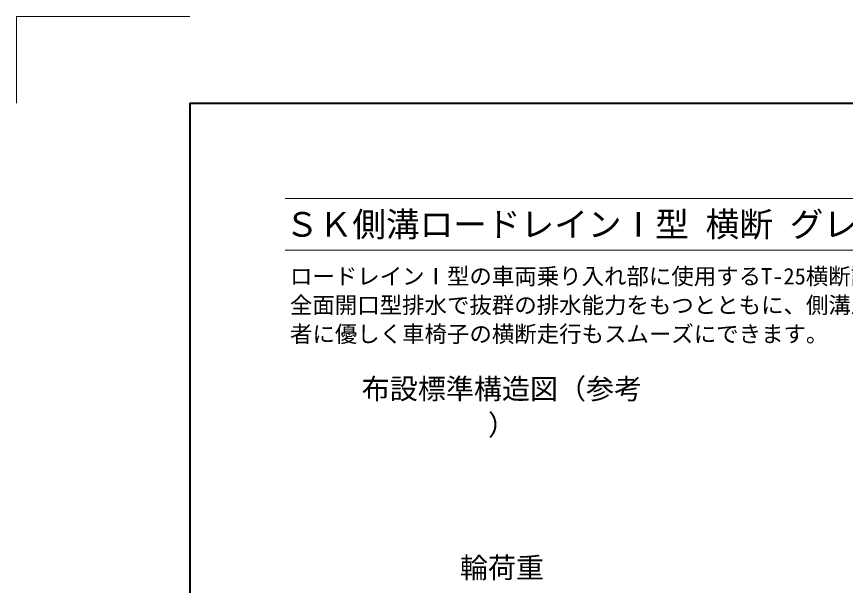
# Model space of a CAD drawing. Units: millimetres at full size; details may follow other scales. Extents: x -5959 to -1759, y 1019 to 6959.
# Drawn here: x -5959 to -4045, y 5644 to 6959 of the extents above; entities that cross this region are included whole.
import ezdxf
from ezdxf.enums import TextEntityAlignment as Align

# ---------------------------------------------------------------- set-up
doc = ezdxf.new("R2010")
doc.units = ezdxf.units.MM
doc.header["$LTSCALE"] = 10
for name, color, linetype, lineweight in [('0_2', 7, 'Continuous', 13), ('DEFPOINTS_4', 7, 'Continuous', 13), ('図枠', 7, 'Continuous', 5)]:
    doc.layers.add(name, color=color, linetype=linetype, lineweight=lineweight)
doc.styles.add('ＭＳ ゴシック', font='')
doc.styles.get('ＭＳ ゴシック').set_extended_font_data('MS Gothic')

msp = doc.modelspace()

# ---------------------------------------------------------------- linework, layer by layer
at = {"layer": 'DEFPOINTS_4'}
for p, q in [((-5959.34, 6958.62), (-5959.34, 6758.62)), ((-5559.34, 6958.62), (-5959.34, 6958.62))]:
    msp.add_line(p, q, dxfattribs=at)
at = {"layer": '図枠', "lineweight": 40}
for q in [(-1959.34, 6758.62), (-5559.34, 1218.62)]:
    msp.add_line((-5559.34, 6758.62), q, dxfattribs=at)
at = {"layer": '図枠', "lineweight": 13}
for p, q in [((-5339.34, 6538.62), (-2807.42, 6538.62)), ((-5339.34, 6418.62), (-2807.42, 6418.62))]:
    msp.add_line(p, q, dxfattribs=at)

# ---------------------------------------------------------------- texts
at = {"layer": '0_2', "style": 'ＭＳ ゴシック'}
for s, height, p in [('ロードレインⅠ型の車両乗り入れ部に使用するT-25横断設計の管渠タイプの側溝です。', 37.98, (-5328.06, 6377.67)), ('全面開口型排水で抜群の排水能力をもつとともに、側溝上面がフラットなため、歩行', 37.98, (-5328.06, 6311)), ('者に優しく車椅子の横断走行もスムーズにできます。', 37.98, (-5328.06, 6244.33)), ('布設標準構造図（参考', 47.47, (-5162.26, 6122.42)), ('）', 47.47, (-4870.89, 6039.09)), ('輪荷重', 47.47, (-4935.64, 5709.02))]:
    msp.add_text(s, height=height, dxfattribs=at).set_placement(p, align=Align.TOP_LEFT)
at = {"layer": '図枠', "style": 'ＭＳ ゴシック'}
msp.add_text('ＳＫ側溝ロードレインⅠ型 横断 グレーチングタイプ （T-25横断）', height=56.96, dxfattribs=at).set_placement((-5339.34, 6478.62), align=Align.MIDDLE_LEFT)

doc.saveas('drawing.dxf')
